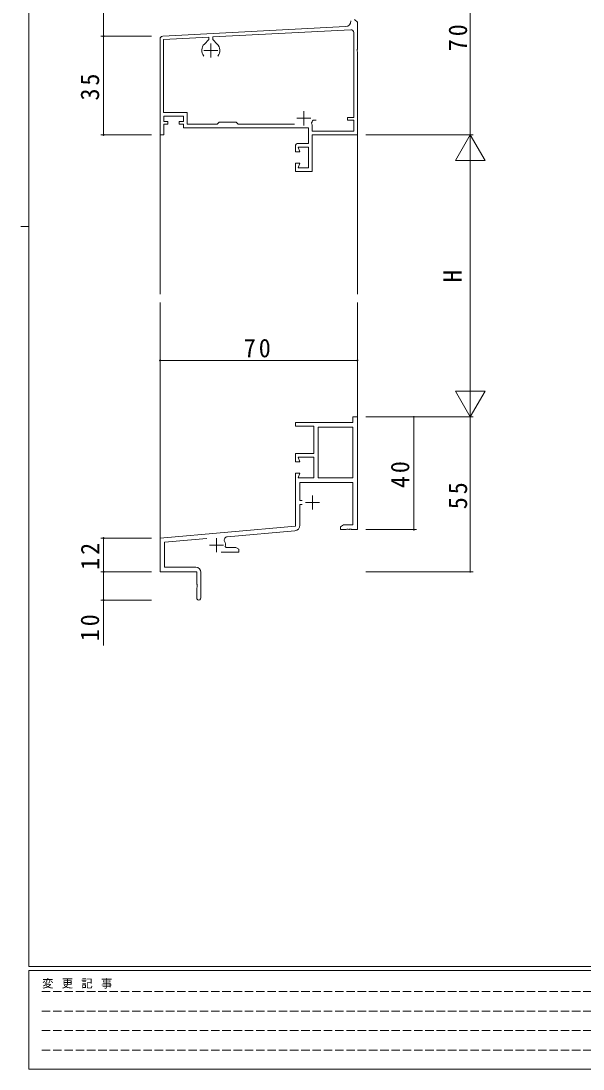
# Model space of a CAD drawing. Units: millimetres on the paper. Extents: x -420 to 373, y -297 to 267.
# Drawn here: x -420.5 to -221.2, y -297 to 74.9 of the extents above; entities that cross this region are included whole.
import ezdxf
from ezdxf.enums import TextEntityAlignment as Align

# ---------------------------------------------------------------- set-up
doc = ezdxf.new("R2010")
doc.units = ezdxf.units.MM
doc.linetypes.add('DASHED3', pattern=[4, 3, -1])
for name, color, linetype, lineweight in [('0-1_YKK_ZWAK', 7, 'Continuous', 9), ('0-3_YKK_11', 7, 'Continuous', 9), ('0-4_YKK_12', 2, 'Continuous', 9), ('0-5_YKK_D', 6, 'Continuous', 9)]:
    doc.layers.add(name, color=color, linetype=linetype, lineweight=lineweight)
doc.styles.add('ＭＳ ゴシック', font='')
doc.styles.get('ＭＳ ゴシック').set_extended_font_data('MS Gothic')

msp = doc.modelspace()

# ---------------------------------------------------------------- linework, layer by layer
at = {"layer": '0-1_YKK_ZWAK'}
for p, q in [((-417.7, -260.575), (-417.7, 264.425)), ((-420.5, 1.925), (-417.7, 1.925)), ((352.3, -260.575), (-417.7, -260.575)), ((-417.7, -296.975), (-417.7, -261.975)), ((314.5, -261.975), (-417.7, -261.975)), ((-417.7, -296.975), (314.5, -296.975))]:
    msp.add_line(p, q, dxfattribs=at)
at = {"layer": '0-1_YKK_ZWAK', "linetype": 'DASHED3'}
for p, q in [((-413.101, -269.488), (-164.909, -269.488)), ((-413.101, -276.416), (-164.909, -276.416)), ((-413.101, -283.345), (-164.909, -283.345)), ((-413.101, -290.274), (-164.909, -290.274))]:
    msp.add_line(p, q, dxfattribs=at)
at = {"layer": '0-3_YKK_11'}
for p, q in [((-301.188, 74.424), (-302.188, 75.424)), ((-301.188, 64.883), (-301.188, 74.424)), ((-305.384, 72.873), (-370.241, 69.474)), ((-303.541, 71.768), (-352.488, 69.203)), ((-302.488, 40.624), (-302.488, 70.769)), ((-371.188, 68.475), (-371.188, 34.424)), ((-353.888, 69.129), (-369.989, 68.286)), ((-369.989, 68.286), (-369.989, 42.424)), ((-355.451, 66.687), (-353.888, 68.25)), ((-353.888, 68.25), (-353.888, 69.129)), ((-352.488, 69.203), (-352.488, 68.25)), ((-352.488, 68.25), (-350.926, 66.687)), ((-301.308, 64.699), (-301.188, 64.883)), ((-301.308, 64.15), (-301.308, 64.699)), ((-301.188, 63.966), (-301.308, 64.15)), ((-301.188, 34.424), (-301.188, 63.966)), ((-369.989, 42.424), (-361.588, 42.424)), ((-369.888, 41.124), (-362.888, 41.124)), ((-369.888, 39.224), (-369.888, 41.124)), ((-362.888, 41.124), (-362.888, 39.224)), ((-361.588, 42.424), (-361.588, 38.224)), ((-368.388, 39.224), (-369.888, 39.224)), ((-369.888, 38.224), (-368.388, 38.224)), ((-369.888, 34.424), (-369.888, 38.224)), ((-368.388, 38.224), (-368.388, 39.224)), ((-364.388, 39.224), (-364.388, 38.224)), ((-362.888, 39.224), (-364.388, 39.224)), ((-364.388, 38.224), (-362.888, 38.224)), ((-362.888, 38.224), (-362.888, 36.924)), ((-361.588, 38.224), (-350.889, 38.224)), ((-350.889, 38.224), (-350.189, 38.924)), ((-350.189, 38.924), (-344.189, 38.924)), ((-344.189, 38.924), (-343.488, 38.224)), ((-343.488, 38.224), (-323.524, 38.224)), ((-317.444, 38.678), (-317.337, 38.264)), ((-317.337, 38.264), (-317.188, 38.005)), ((-317.188, 38.005), (-317.188, 35.724)), ((-316.834, 39.624), (-317.122, 39.41)), ((-315.788, 39.624), (-316.834, 39.624)), ((-315.788, 39.624), (-316.834, 39.624)), ((-304.688, 40.624), (-302.488, 40.624)), ((-304.688, 39.624), (-304.688, 40.624)), ((-302.488, 39.624), (-304.688, 39.624)), ((-302.488, 35.722), (-302.488, 39.624)), ((-371.188, 34.424), (-369.888, 34.424)), ((-362.888, 36.924), (-318.488, 36.924)), ((-318.488, 36.924), (-318.488, 31.424)), ((-317.188, 35.724), (-302.488, 35.722)), ((-317.187, 34.424), (-301.188, 34.424)), ((-317.187, 21.424), (-317.187, 34.424)), ((-323.188, 30.424), (-323.188, 28.424)), ((-318.488, 31.424), (-322.188, 31.424)), ((-322.188, 30.124), (-318.488, 30.124)), ((-321.57, 28.424), (-322.188, 30.124)), ((-318.488, 30.124), (-318.488, 22.724)), ((-323.188, 28.424), (-321.57, 28.424)), ((-323.188, 24.424), (-323.188, 21.424)), ((-321.569, 24.424), (-323.188, 24.424)), ((-322.188, 22.724), (-321.569, 24.424)), ((-318.488, 22.724), (-322.188, 22.724)), ((-323.188, 21.424), (-317.187, 21.424)), ((-302.819, -65.575), (-301.189, -65.575)), ((-302.819, -67.575), (-302.819, -65.575)), ((-302.819, -65.575), (-301.189, -65.575)), ((-302.819, -67.575), (-302.819, -65.575)), ((-301.189, -65.575), (-301.189, -105.575)), ((-301.189, -65.575), (-301.189, -105.575)), ((-323.189, -67.575), (-302.819, -67.575)), ((-323.189, -68.875), (-323.189, -67.575)), ((-323.189, -67.575), (-302.819, -67.575)), ((-323.189, -68.875), (-323.189, -67.575)), ((-316.689, -68.875), (-323.189, -68.875)), ((-316.689, -68.875), (-323.189, -68.875)), ((-316.689, -78.575), (-316.689, -68.875)), ((-316.689, -78.575), (-316.689, -68.875)), ((-315.059, -69.205), (-315.059, -87.275)), ((-302.819, -69.205), (-315.059, -69.205)), ((-315.059, -69.205), (-315.059, -87.275)), ((-315.059, -69.205), (-315.059, -87.275)), ((-302.819, -69.205), (-315.059, -69.205)), ((-315.059, -69.205), (-315.059, -87.275)), ((-302.819, -87.275), (-302.819, -69.205)), ((-302.819, -87.275), (-302.819, -69.205)), ((-323.189, -78.575), (-316.689, -78.575)), ((-323.189, -81.575), (-323.189, -78.575)), ((-323.189, -78.575), (-316.689, -78.575)), ((-323.189, -81.575), (-323.189, -78.575)), ((-321.57, -81.575), (-323.189, -81.575)), ((-321.57, -81.575), (-323.189, -81.575)), ((-322.189, -79.875), (-321.57, -81.575)), ((-316.689, -79.875), (-322.189, -79.875)), ((-322.189, -79.875), (-321.57, -81.575)), ((-316.689, -79.875), (-322.189, -79.875)), ((-316.689, -87.275), (-316.689, -79.875)), ((-316.689, -87.275), (-316.689, -79.875)), ((-323.189, -85.575), (-321.57, -85.575)), ((-323.189, -104.376), (-323.189, -85.575)), ((-323.189, -85.575), (-321.57, -85.575)), ((-323.189, -104.376), (-323.189, -85.575)), ((-321.57, -85.575), (-322.189, -87.275)), ((-321.57, -85.575), (-322.189, -87.275)), ((-322.189, -87.275), (-316.689, -87.275)), ((-322.189, -87.275), (-316.689, -87.275)), ((-321.559, -88.905), (-321.559, -95.275)), ((-302.819, -88.905), (-321.559, -88.905)), ((-321.559, -88.905), (-321.559, -95.275)), ((-302.819, -88.905), (-321.559, -88.905)), ((-315.059, -87.275), (-302.819, -87.275)), ((-315.059, -87.275), (-302.819, -87.275)), ((-302.819, -103.945), (-302.819, -88.905)), ((-302.819, -103.945), (-302.819, -88.905)), ((-321.559, -95.275), (-320.789, -95.275)), ((-321.559, -95.275), (-320.789, -95.275)), ((-321.559, -96.675), (-321.559, -104.037)), ((-320.789, -96.675), (-321.559, -96.675)), ((-321.559, -96.675), (-321.559, -104.037)), ((-320.789, -96.675), (-321.559, -96.675)), ((-307.189, -104.575), (-306.097, -103.945)), ((-307.189, -104.575), (-306.097, -103.945)), ((-306.097, -103.945), (-302.819, -103.945)), ((-306.097, -103.945), (-302.819, -103.945)), ((-371.189, -108.575), (-323.189, -104.376)), ((-371.189, -108.575), (-323.189, -104.376)), ((-323.384, -106.029), (-347.402, -108.131)), ((-323.384, -106.029), (-347.402, -108.131)), ((-307.189, -105.575), (-307.189, -104.575)), ((-307.189, -105.575), (-307.189, -104.575)), ((-305.147, -105.575), (-307.189, -105.575)), ((-305.147, -105.575), (-307.189, -105.575)), ((-304.963, -105.455), (-305.147, -105.575)), ((-304.963, -105.455), (-305.147, -105.575)), ((-304.414, -105.455), (-304.963, -105.455)), ((-304.414, -105.455), (-304.963, -105.455)), ((-304.23, -105.575), (-304.414, -105.455)), ((-304.23, -105.575), (-304.414, -105.455)), ((-304.147, -105.575), (-304.23, -105.575)), ((-304.147, -105.575), (-304.23, -105.575)), ((-303.963, -105.455), (-304.147, -105.575)), ((-303.963, -105.455), (-304.147, -105.575)), ((-303.414, -105.455), (-303.963, -105.455)), ((-303.414, -105.455), (-303.963, -105.455)), ((-303.23, -105.575), (-303.414, -105.455)), ((-303.23, -105.575), (-303.414, -105.455)), ((-301.189, -105.575), (-303.23, -105.575)), ((-301.189, -105.575), (-303.23, -105.575)), ((-371.189, -120.575), (-371.189, -108.575)), ((-371.189, -120.575), (-371.189, -108.575)), ((-354.632, -108.763), (-369.559, -110.069)), ((-354.632, -108.763), (-369.559, -110.069)), ((-369.559, -110.069), (-369.559, -118.945)), ((-369.559, -110.069), (-369.559, -118.945)), ((-343.189, -113.575), (-349.539, -113.575)), ((-343.189, -113.575), (-349.539, -113.575)), ((-348.031, -111.596), (-347.735, -111.945)), ((-348.031, -111.596), (-347.735, -111.945)), ((-347.735, -111.945), (-344.28, -111.945)), ((-347.735, -111.945), (-344.28, -111.945)), ((-344.28, -111.945), (-343.189, -112.575)), ((-344.28, -111.945), (-343.189, -112.575)), ((-343.189, -112.575), (-343.189, -113.575)), ((-343.189, -112.575), (-343.189, -113.575)), ((-369.559, -118.945), (-358.489, -118.945)), ((-369.559, -118.945), (-358.489, -118.945)), ((-358.189, -120.575), (-371.189, -120.575)), ((-358.189, -120.575), (-371.189, -120.575)), ((-358.189, -124.905), (-358.189, -120.575)), ((-358.189, -124.905), (-358.189, -120.575)), ((-356.689, -120.745), (-356.689, -129.825)), ((-356.689, -120.745), (-356.689, -129.825)), ((-358.046, -125.096), (-358.189, -124.905)), ((-358.046, -125.096), (-358.189, -124.905)), ((-358.189, -126.246), (-358.046, -126.054)), ((-358.189, -126.246), (-358.046, -126.054)), ((-358.189, -129.825), (-358.189, -126.246)), ((-358.189, -129.825), (-358.189, -126.246)), ((-358.046, -126.054), (-358.046, -125.096)), ((-358.046, -126.054), (-358.046, -125.096))]:
    msp.add_line(p, q, dxfattribs=at)
at = {"layer": '0-3_YKK_11', "color": 2}
for p, q in [((-355.688, 64.424), (-350.688, 64.424)), ((-353.188, 66.924), (-353.188, 61.924)), ((-320.188, 42.824), (-320.188, 37.824)), ((-322.688, 40.324), (-317.688, 40.324)), ((-319.589, -95.975), (-314.589, -95.975)), ((-319.589, -95.975), (-314.589, -95.975)), ((-317.089, -93.475), (-317.089, -98.475)), ((-317.089, -93.475), (-317.089, -98.475)), ((-353.689, -111.075), (-348.689, -111.075)), ((-353.689, -111.075), (-348.689, -111.075)), ((-351.189, -108.575), (-351.189, -113.575)), ((-351.189, -108.575), (-351.189, -113.575))]:
    msp.add_line(p, q, dxfattribs=at)
at = {"layer": '0-3_YKK_11'}
for centre, radius, start, end in [((-305.488, 74.87), 2, 272.99959, 359.99989), ((-303.489, 70.769), 1, 359.99966, 92.99971), ((-370.188, 68.475), 1, 93.00008, 180), ((-353.188, 64.424), 3.2, 134.99998, 218.36636), ((-353.188, 64.424), 3.2, 321.63394, 45), ((-320.188, 40.324), 3.2, 329.04373, 343.4001), ((-322.188, 30.424), 1, 89.99702, 179.99998), ((-323.559, -104.037), 2, 274.99997, 359.99998), ((-323.559, -104.037), 2, 274.99997, 359.99998), ((-347.306, -109.226), 1.1, 95.00002, 205.46742), ((-347.306, -109.226), 1.1, 95.00002, 205.46742), ((-351.189, -111.075), 3.2, 350.62721, 25.46741), ((-351.189, -111.075), 3.2, 350.62721, 25.46741), ((-358.489, -120.745), 1.8, 0, 89.99998), ((-358.489, -120.745), 1.8, 0, 89.99998), ((-357.439, -129.825), 0.75, 179.99998, 0), ((-357.439, -129.825), 0.75, 179.99998, 0)]:
    msp.add_arc(centre, radius, start, end, dxfattribs=at)
at = {"layer": '0-4_YKK_12'}
for p, q in [((-371.188, -22.075), (-371.188, 34.925)), ((-371.188, -22.075), (-371.188, 34.925)), ((-301.189, 34.724), (-301.189, -22.075)), ((-301.189, 34.724), (-301.189, -22.075)), ((-371.188, -108.847), (-371.188, -25.075)), ((-371.188, -108.847), (-371.188, -25.075)), ((-301.189, -25.075), (-301.189, -65.875)), ((-301.189, -25.075), (-301.189, -65.875))]:
    msp.add_line(p, q, dxfattribs=at)
at = {"layer": '0-5_YKK_D'}
for p, q in [((-391.188, 104.424), (-391.188, 69.424)), ((-261.189, 34.424), (-261.189, 104.424)), ((-261.189, 34.424), (-261.189, 104.424)), ((-374.188, 69.424), (-392.188, 69.424)), ((-374.188, 69.424), (-392.188, 69.424)), ((-374.188, 69.424), (-392.188, 69.424)), ((-391.188, 34.424), (-391.188, 69.424)), ((-391.188, 34.424), (-391.188, 69.424)), ((-374.188, 34.424), (-392.188, 34.424)), ((-374.188, 34.424), (-392.188, 34.424)), ((-298.189, 34.425), (-260.189, 34.425)), ((-298.189, 34.424), (-260.189, 34.424)), ((-298.189, 34.424), (-260.189, 34.424)), ((-261.189, 34.425), (-266.439, 25.331)), ((-261.189, 34.425), (-261.189, 16.238)), ((-261.189, 34.425), (-255.939, 25.331)), ((-266.439, 25.331), (-255.939, 25.331)), ((-261.189, 23.925), (-261.189, -55.075)), ((-371.188, -62.575), (-371.188, -44.575)), ((-371.188, -62.575), (-371.188, -44.575)), ((-301.189, -62.575), (-301.189, -44.575)), ((-301.189, -62.575), (-301.189, -44.575)), ((-301.189, -45.575), (-371.188, -45.575)), ((-301.189, -45.575), (-371.188, -45.575)), ((-261.189, -65.575), (-261.189, -47.389)), ((-255.939, -56.482), (-266.439, -56.482)), ((-261.189, -65.575), (-266.439, -56.482)), ((-261.189, -65.575), (-255.939, -56.482)), ((-298.189, -65.575), (-260.189, -65.575)), ((-298.189, -65.575), (-280.189, -65.575)), ((-298.189, -65.575), (-260.189, -65.575)), ((-298.189, -65.575), (-260.189, -65.575)), ((-298.189, -65.575), (-280.189, -65.575)), ((-281.189, -65.575), (-281.189, -105.575)), ((-281.189, -65.575), (-281.189, -105.575)), ((-261.189, -65.575), (-261.189, -120.575)), ((-261.189, -65.575), (-261.189, -120.575)), ((-298.189, -105.575), (-280.189, -105.575)), ((-298.189, -105.575), (-280.189, -105.575)), ((-374.188, -108.575), (-392.188, -108.575)), ((-391.188, -120.575), (-391.188, -108.575)), ((-374.188, -120.575), (-392.188, -120.575)), ((-374.188, -120.575), (-392.188, -120.575)), ((-391.188, -120.575), (-391.188, -130.575)), ((-298.189, -120.575), (-260.189, -120.575)), ((-298.189, -120.575), (-260.189, -120.575)), ((-374.188, -130.575), (-392.188, -130.575)), ((-391.188, -130.575), (-391.188, -146.685))]:
    msp.add_line(p, q, dxfattribs=at)
for centre, start, end in [((-391.188, 69.424), 90, 270), ((-391.188, 69.424), 90, 270), ((-391.188, 69.424), 90, 270), ((-391.188, 69.424), 270, 90), ((-391.188, 69.424), 270, 90), ((-391.188, 69.424), 270, 90), ((-391.188, 34.424), 90, 270), ((-391.188, 34.424), 90, 270), ((-391.188, 34.424), 270, 90), ((-391.188, 34.424), 270, 90), ((-371.188, -45.575), 0, 180), ((-371.188, -45.575), 0, 180), ((-371.188, -45.575), 180, 0), ((-371.188, -45.575), 180, 0), ((-301.189, -45.575), 0, 180), ((-301.189, -45.575), 0, 180), ((-301.189, -45.575), 180, 0), ((-301.189, -45.575), 180, 0), ((-281.189, -65.575), 90, 270), ((-281.189, -65.575), 90, 270), ((-281.189, -65.575), 270, 90), ((-281.189, -65.575), 270, 90), ((-281.189, -105.575), 90, 270), ((-281.189, -105.575), 90, 270), ((-281.189, -105.575), 270, 90), ((-281.189, -105.575), 270, 90), ((-391.188, -108.575), 90, 270), ((-391.188, -108.575), 270, 90), ((-391.188, -120.575), 90, 270), ((-391.188, -120.575), 90, 270), ((-391.188, -120.575), 270, 90), ((-391.188, -120.575), 270, 90), ((-261.189, -120.575), 90, 270), ((-261.189, -120.575), 90, 270), ((-261.189, -120.575), 270, 90), ((-261.189, -120.575), 270, 90), ((-391.188, -130.575), 90, 270), ((-391.188, -130.575), 270, 90)]:
    msp.add_arc(centre, 0.159, start, end, dxfattribs=at)

# ---------------------------------------------------------------- texts
at = {"layer": '0-1_YKK_ZWAK', "insert": (-412.986, -268.422), "char_height": 2.933, "attachment_point": 7, "style": 'ＭＳ ゴシック'}
msp.add_mtext('\\T1.16;変\\~更\\~記\\~事', dxfattribs=at)
at = {"layer": '0-5_YKK_D', "style": 'ＭＳ ゴシック'}
msp.add_text('H', height=6.598, rotation=90, dxfattribs=at).set_placement((-262.189, -17.975), align=Align.BOTTOM_LEFT)
at = {"layer": '0-5_YKK_D', "char_height": 6.598, "attachment_point": 7, "rotation": 90, "style": 'ＭＳ ゴシック'}
for s, insert in [('\\T1.24;\\W0.95;70', (-262.189, 64.144)), ('\\T1.24;\\W0.95;70', (-262.189, 64.144)), ('\\T1.24;\\W0.95;35', (-392.688, 46.644)), ('\\T1.24;\\W0.95;35', (-392.688, 46.644)), ('\\T1.24;\\W0.95;40', (-282.689, -90.855)), ('\\T1.24;\\W0.95;40', (-282.689, -90.855)), ('\\T1.24;\\W0.95;55', (-262.189, -98.355)), ('\\T1.24;\\W0.95;55', (-262.189, -98.355)), ('\\T1.24;\\W0.95;12', (-392.688, -119.855)), ('\\T1.24;\\W0.95;10', (-392.688, -145.185))]:
    msp.add_mtext(s, dxfattribs=dict(at, insert=insert))
at = {"layer": '0-5_YKK_D', "insert": (-341.469, -44.575), "char_height": 6.598, "attachment_point": 7, "style": 'ＭＳ ゴシック'}
msp.add_mtext('\\T1.24;\\W0.95;70', dxfattribs=at)
msp.add_mtext('\\T1.24;\\W0.95;70', dxfattribs=at)

doc.saveas('drawing.dxf')
